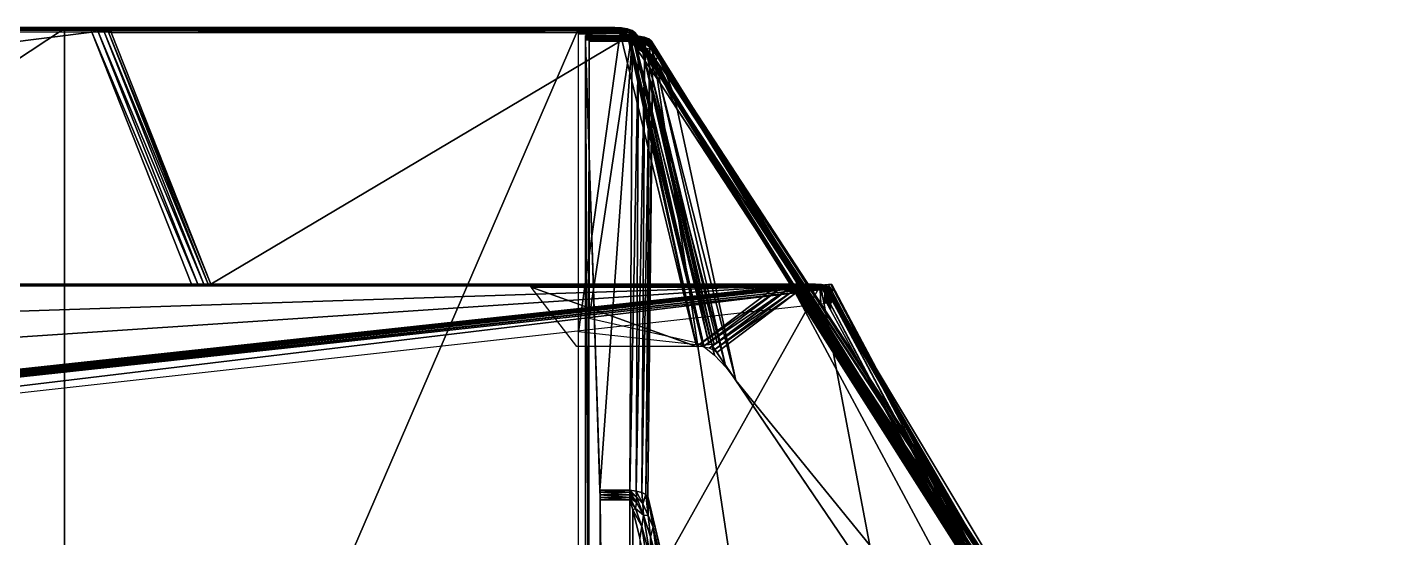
# Model space of a CAD drawing. Extents: x -683 to 86, y -225 to -3.
# Drawn here: x 35.5 to 86, y -22.1 to -3.2 of the extents above; entities that cross this region are included whole.
import ezdxf

# ---------------------------------------------------------------- set-up
doc = ezdxf.new("R2010")
doc.units = 0
doc.header["$MEASUREMENT"] = 0
doc.layers.get('0').update_dxf_attribs({"linetype": 'CONTINUOUS'})

msp = doc.modelspace()

# ---------------------------------------------------------------- linework, layer by layer
at = {"color": 253, "true_color": 0x8f95b4}
for points in [[(-35.986, -12.72, 69.995), (37.911, -3.42, 62.282), (-30.523, -3.412, 64.166)], [(-35.986, -12.72, 69.995), (41.588, -12.72, 66.894), (37.911, -3.42, 62.282)], [(-28.967, -3.288, 61.809), (-30.286, -3.246, 63.864), (37.706, -3.246, 62.006)], [(-28.967, -3.288, 61.809), (37.706, -3.246, 62.006), (36.306, -3.288, 60.003)], [(37.174, -3.288, 59.519), (38.369, -3.252, 61.229), (57.219, -3.255, 27.991)], [(37.174, -3.288, 59.519), (57.219, -3.255, 27.991), (55.751, -3.288, 28.069)], [(42.299, -12.72, 66.664), (57.958, -3.437, 28.027), (38.625, -3.439, 62.067)], [(42.299, -12.72, 66.664), (63.78, -12.72, 31.398), (57.958, -3.437, 28.027)], [(57.762, -3.552, 26.621), (57.852, -3.552, 16.327), (56.128, -3.552, 16.327)], [(57.762, -3.552, 26.621), (56.128, -3.552, 16.327), (56.27, -3.552, 26.621)], [(57.853, -3.704, 16.011), (56.665, -20.334, 2.324), (56.13, -3.704, 16.011)], [(57.802, -3.754, 26.812), (56.272, -3.754, 26.812), (56.272, -13.979, 26.812)], [(57.802, -3.754, 26.812), (56.272, -13.979, 26.812), (60.208, -14.881, 26.812)], [(57.853, -3.704, 16.011), (57.77, -20.334, 2.324), (56.665, -20.334, 2.324)], [(57.957, -3.945, 26.813), (60.898, -15.351, 26.819), (58.339, -4.488, 26.818)], [(58.48, -3.749, 26.624), (84.686, -43.845, 27.238), (83.477, -43.844, 16.944)], [(58.48, -3.749, 26.624), (83.477, -43.844, 16.944), (58.564, -3.75, 16.33)], [(58.62, -4.061, 15.959), (65.788, -51.363, 2.601), (58.43, -20.561, 2.388)], [(58.62, -4.061, 15.959), (83.235, -43.923, 16.584), (65.788, -51.363, 2.601)], [(61.684, -16.282, 26.838), (84.102, -43.84, 27.428), (59.521, -6.261, 26.832)], [(61.684, -16.282, 26.838), (80.402, -43.84, 27.427), (84.102, -43.84, 27.428)]]:
    msp.add_3dface(points, dxfattribs=at)
for points in [[(37.868, -3.352, 62.234), (-30.465, -3.347, 64.11), (-30.523, -3.412, 64.166)], [(37.868, -3.352, 62.234), (-30.523, -3.412, 64.166), (37.911, -3.42, 62.282)], [(37.814, -3.295, 62.165), (-30.4, -3.293, 64.033), (-30.465, -3.347, 64.11)], [(37.814, -3.295, 62.165), (-30.465, -3.347, 64.11), (37.868, -3.352, 62.234)], [(37.757, -3.258, 62.085), (-30.337, -3.257, 63.947), (-30.4, -3.293, 64.033)], [(37.757, -3.258, 62.085), (-30.4, -3.293, 64.033), (37.814, -3.295, 62.165)], [(37.706, -3.246, 62.006), (-30.286, -3.246, 63.864), (-30.337, -3.257, 63.947)], [(37.706, -3.246, 62.006), (-30.337, -3.257, 63.947), (37.757, -3.258, 62.085)], [(36.898, -3.288, 59.987), (-29.579, -3.288, 61.826), (-29.579, -47.164, 61.826)], [(36.898, -3.288, 59.987), (-29.579, -47.164, 61.826), (36.898, -47.164, 59.987)], [(37.825, -3.248, 61.945), (36.306, -3.288, 60.003), (37.706, -3.246, 62.006)], [(37.825, -3.248, 61.945), (36.554, -3.288, 59.961), (36.306, -3.288, 60.003)], [(37.994, -3.25, 61.776), (36.554, -3.288, 59.961), (37.825, -3.248, 61.945)], [(37.994, -3.25, 61.776), (36.806, -3.288, 59.855), (36.554, -3.288, 59.961)], [(38.184, -3.251, 61.525), (36.806, -3.288, 59.855), (37.994, -3.25, 61.776)], [(38.184, -3.251, 61.525), (37.024, -3.288, 59.699), (36.806, -3.288, 59.855)], [(55.868, -3.288, 27.87), (36.898, -3.288, 59.987), (36.898, -47.164, 59.987)], [(55.868, -3.288, 27.87), (36.898, -47.164, 59.987), (55.868, -47.164, 27.87)], [(38.369, -3.252, 61.229), (37.024, -3.288, 59.699), (38.184, -3.251, 61.525)], [(38.369, -3.252, 61.229), (37.174, -3.288, 59.519), (37.024, -3.288, 59.699)], [(37.706, -3.246, 62.006), (37.757, -3.258, 62.085), (37.951, -3.266, 62.014)], [(37.706, -3.246, 62.006), (37.951, -3.266, 62.014), (37.825, -3.248, 61.945)], [(37.757, -3.258, 62.085), (37.814, -3.295, 62.165), (38.044, -3.295, 62.104)], [(37.757, -3.258, 62.085), (38.044, -3.295, 62.104), (37.951, -3.266, 62.014)], [(37.868, -3.352, 62.234), (38.044, -3.295, 62.104), (37.814, -3.295, 62.165)], [(37.825, -3.248, 61.945), (37.951, -3.266, 62.014), (38.138, -3.268, 61.896)], [(37.825, -3.248, 61.945), (38.138, -3.268, 61.896), (37.994, -3.25, 61.776)], [(37.868, -3.352, 62.234), (38.105, -3.348, 62.18), (38.044, -3.295, 62.104)], [(37.911, -3.42, 62.282), (38.105, -3.348, 62.18), (37.868, -3.352, 62.234)], [(37.911, -3.42, 62.282), (38.141, -3.409, 62.255), (38.105, -3.348, 62.18)], [(41.821, -12.72, 66.87), (38.141, -3.409, 62.255), (37.911, -3.42, 62.282)], [(41.821, -12.72, 66.87), (37.911, -3.42, 62.282), (41.588, -12.72, 66.894)], [(37.951, -3.266, 62.014), (38.044, -3.295, 62.104), (38.256, -3.297, 62.01)], [(37.951, -3.266, 62.014), (38.256, -3.297, 62.01), (38.138, -3.268, 61.896)], [(38.184, -3.251, 61.525), (37.994, -3.25, 61.776), (38.138, -3.268, 61.896)], [(38.105, -3.348, 62.18), (38.256, -3.297, 62.01), (38.044, -3.295, 62.104)], [(38.105, -3.348, 62.18), (38.32, -3.347, 62.111), (38.256, -3.297, 62.01)], [(38.141, -3.409, 62.255), (38.32, -3.347, 62.111), (38.105, -3.348, 62.18)], [(38.184, -3.251, 61.525), (38.138, -3.268, 61.896), (38.318, -3.269, 61.691)], [(38.318, -3.269, 61.691), (38.138, -3.268, 61.896), (38.256, -3.297, 62.01)], [(38.141, -3.409, 62.255), (38.357, -3.409, 62.204), (38.32, -3.347, 62.111)], [(42.039, -12.72, 66.817), (38.357, -3.409, 62.204), (38.141, -3.409, 62.255)], [(42.039, -12.72, 66.817), (38.141, -3.409, 62.255), (41.821, -12.72, 66.87)], [(38.369, -3.252, 61.229), (38.184, -3.251, 61.525), (38.318, -3.269, 61.691)], [(38.318, -3.269, 61.691), (38.256, -3.297, 62.01), (38.432, -3.299, 61.849)], [(38.484, -3.354, 61.997), (38.432, -3.299, 61.849), (38.256, -3.297, 62.01)], [(38.484, -3.354, 61.997), (38.256, -3.297, 62.01), (38.32, -3.347, 62.111)], [(38.369, -3.252, 61.229), (38.318, -3.269, 61.691), (38.496, -3.263, 61.425)], [(38.496, -3.263, 61.425), (38.318, -3.269, 61.691), (38.432, -3.299, 61.849)], [(38.527, -3.42, 62.139), (38.484, -3.354, 61.997), (38.32, -3.347, 62.111)], [(38.527, -3.42, 62.139), (38.32, -3.347, 62.111), (38.357, -3.409, 62.204)], [(42.206, -12.72, 66.745), (38.527, -3.42, 62.139), (38.357, -3.409, 62.204)], [(42.206, -12.72, 66.745), (38.357, -3.409, 62.204), (42.039, -12.72, 66.817)], [(57.219, -3.255, 27.991), (38.369, -3.252, 61.229), (38.496, -3.263, 61.425)], [(38.496, -3.263, 61.425), (38.432, -3.299, 61.849), (38.59, -3.303, 61.654)], [(38.635, -3.365, 61.879), (38.59, -3.303, 61.654), (38.432, -3.299, 61.849)], [(38.635, -3.365, 61.879), (38.432, -3.299, 61.849), (38.484, -3.354, 61.997)], [(38.625, -3.439, 62.067), (38.635, -3.365, 61.879), (38.484, -3.354, 61.997)], [(38.625, -3.439, 62.067), (38.484, -3.354, 61.997), (38.527, -3.42, 62.139)], [(57.219, -3.255, 27.991), (38.496, -3.263, 61.425), (57.453, -3.265, 28.003)], [(57.453, -3.265, 28.003), (38.496, -3.263, 61.425), (38.59, -3.303, 61.654)], [(42.299, -12.72, 66.664), (38.625, -3.439, 62.067), (38.527, -3.42, 62.139)], [(42.299, -12.72, 66.664), (38.527, -3.42, 62.139), (42.206, -12.72, 66.745)], [(57.453, -3.265, 28.003), (38.59, -3.303, 61.654), (57.675, -3.303, 28.014)], [(57.675, -3.303, 28.014), (38.59, -3.303, 61.654), (38.635, -3.365, 61.879)], [(57.853, -3.363, 28.022), (38.635, -3.365, 61.879), (38.625, -3.439, 62.067)], [(57.853, -3.363, 28.022), (38.625, -3.439, 62.067), (57.958, -3.437, 28.027)], [(57.675, -3.303, 28.014), (38.635, -3.365, 61.879), (57.853, -3.363, 28.022)], [(55.751, -3.288, 28.069), (57.219, -3.255, 27.991), (57.244, -3.271, 27.916)], [(55.751, -3.288, 28.069), (57.244, -3.271, 27.916), (55.796, -3.304, 27.993)], [(55.796, -3.304, 27.993), (57.244, -3.271, 27.916), (57.29, -3.315, 27.852)], [(55.796, -3.304, 27.993), (57.29, -3.315, 27.852), (55.834, -3.348, 27.928)], [(55.834, -3.348, 27.928), (57.29, -3.315, 27.852), (57.351, -3.38, 27.808)], [(55.834, -3.348, 27.928), (57.351, -3.38, 27.808), (55.859, -3.414, 27.885)], [(55.859, -3.414, 27.885), (57.351, -3.38, 27.808), (57.417, -3.457, 27.792)], [(55.859, -3.414, 27.885), (57.417, -3.457, 27.792), (55.868, -3.492, 27.87)], [(57.417, -3.457, 27.792), (60.223, -14.959, 27.897), (55.868, -14.49, 27.87)], [(57.417, -3.457, 27.792), (55.868, -14.49, 27.87), (55.868, -3.492, 27.87)], [(57.219, -3.255, 27.991), (57.453, -3.265, 28.003), (57.516, -3.314, 27.921)], [(57.219, -3.255, 27.991), (57.516, -3.314, 27.921), (57.244, -3.271, 27.916)], [(57.244, -3.271, 27.916), (57.516, -3.314, 27.921), (57.575, -3.384, 27.855)], [(57.244, -3.271, 27.916), (57.575, -3.384, 27.855), (57.29, -3.315, 27.852)], [(57.351, -3.38, 27.808), (57.29, -3.315, 27.852), (57.575, -3.384, 27.855)], [(57.417, -3.457, 27.792), (57.351, -3.38, 27.808), (57.643, -3.512, 27.821)], [(57.351, -3.38, 27.808), (57.575, -3.384, 27.855), (57.643, -3.512, 27.821)], [(57.417, -3.457, 27.792), (57.643, -3.512, 27.821), (57.703, -3.652, 27.796)], [(60.223, -14.959, 27.897), (57.417, -3.457, 27.792), (57.703, -3.652, 27.796)], [(57.453, -3.265, 28.003), (57.675, -3.303, 28.014), (57.756, -3.378, 27.936)], [(57.453, -3.265, 28.003), (57.756, -3.378, 27.936), (57.516, -3.314, 27.921)], [(57.516, -3.314, 27.921), (57.756, -3.378, 27.936), (57.836, -3.488, 27.874)], [(57.516, -3.314, 27.921), (57.836, -3.488, 27.874), (57.575, -3.384, 27.855)], [(57.643, -3.512, 27.821), (57.575, -3.384, 27.855), (57.836, -3.488, 27.874)], [(57.643, -3.512, 27.821), (57.836, -3.488, 27.874), (57.914, -3.668, 27.843)], [(57.703, -3.652, 27.796), (57.643, -3.512, 27.821), (57.914, -3.668, 27.843)], [(57.853, -3.363, 28.022), (57.756, -3.378, 27.936), (57.675, -3.303, 28.014)], [(57.853, -3.363, 28.022), (57.947, -3.501, 27.967), (57.756, -3.378, 27.936)], [(57.947, -3.501, 27.967), (57.836, -3.488, 27.874), (57.756, -3.378, 27.936)], [(58.137, -3.868, 27.898), (57.914, -3.668, 27.843), (57.836, -3.488, 27.874)], [(58.137, -3.868, 27.898), (57.836, -3.488, 27.874), (58.053, -3.662, 27.923)], [(57.947, -3.501, 27.967), (58.053, -3.662, 27.923), (57.836, -3.488, 27.874)], [(57.958, -3.437, 28.027), (57.947, -3.501, 27.967), (57.853, -3.363, 28.022)], [(57.958, -3.437, 28.027), (58.108, -3.635, 28.008), (57.947, -3.501, 27.967)], [(58.108, -3.635, 28.008), (58.053, -3.662, 27.923), (57.947, -3.501, 27.967)], [(63.815, -12.728, 31.311), (58.108, -3.635, 28.008), (57.958, -3.437, 28.027)], [(63.815, -12.728, 31.311), (57.958, -3.437, 28.027), (63.78, -12.72, 31.398)], [(56.128, -3.552, 16.327), (57.852, -3.563, 16.244), (56.127, -3.563, 16.244)], [(56.127, -3.569, 16.239), (56.128, -113.967, 16.327), (56.128, -3.552, 16.327)], [(56.127, -3.563, 16.244), (57.852, -3.563, 16.244), (57.852, -3.596, 16.155)], [(56.127, -3.563, 16.244), (57.852, -3.596, 16.155), (56.127, -3.596, 16.155)], [(56.128, -3.619, 16.136), (56.129, -113.967, 16.232), (56.127, -3.569, 16.239)], [(56.127, -3.569, 16.239), (56.129, -113.967, 16.232), (56.128, -113.967, 16.327)], [(56.127, -3.596, 16.155), (57.852, -3.596, 16.155), (57.853, -3.646, 16.073)], [(56.127, -3.596, 16.155), (57.853, -3.646, 16.073), (56.128, -3.646, 16.073)], [(56.128, -3.552, 16.327), (57.852, -3.552, 16.327), (57.852, -3.563, 16.244)], [(56.272, -3.552, 26.812), (56.128, -3.552, 16.327), (56.128, -113.967, 16.327)], [(56.272, -3.552, 26.812), (56.128, -113.967, 16.327), (56.272, -113.967, 26.812)], [(56.13, -3.694, 16.033), (56.13, -113.967, 16.136), (56.128, -3.619, 16.136)], [(56.128, -3.619, 16.136), (56.13, -113.967, 16.136), (56.129, -113.967, 16.232)], [(56.128, -3.646, 16.073), (57.853, -3.646, 16.073), (57.853, -3.704, 16.011)], [(56.128, -3.646, 16.073), (57.853, -3.704, 16.011), (56.13, -3.704, 16.011)], [(56.132, -3.783, 15.946), (56.131, -113.967, 16.041), (56.13, -3.694, 16.033)], [(56.13, -3.694, 16.033), (56.131, -113.967, 16.041), (56.13, -113.967, 16.136)], [(56.132, -3.783, 15.946), (56.132, -113.967, 15.946), (56.131, -113.967, 16.041)], [(56.132, -3.783, 15.946), (56.67, -20.486, 2.198), (56.67, -113.967, 2.198)], [(56.132, -3.783, 15.946), (56.67, -113.967, 2.198), (56.132, -113.967, 15.946)], [(56.271, -3.567, 26.694), (57.762, -3.552, 26.621), (56.27, -3.552, 26.621)], [(56.271, -3.567, 26.694), (57.771, -3.567, 26.694), (57.762, -3.552, 26.621)], [(56.272, -3.611, 26.756), (57.771, -3.567, 26.694), (56.271, -3.567, 26.694)], [(56.272, -3.611, 26.756), (57.782, -3.611, 26.756), (57.771, -3.567, 26.694)], [(56.272, -3.677, 26.797), (57.793, -3.677, 26.797), (57.782, -3.611, 26.756)], [(56.272, -3.677, 26.797), (57.782, -3.611, 26.756), (56.272, -3.611, 26.756)], [(56.272, -3.754, 26.812), (57.802, -3.754, 26.812), (57.793, -3.677, 26.797)], [(56.272, -3.754, 26.812), (57.793, -3.677, 26.797), (56.272, -3.677, 26.797)], [(57.703, -3.652, 27.796), (57.914, -3.668, 27.843), (57.991, -3.882, 27.828)], [(60.223, -14.959, 27.897), (57.703, -3.652, 27.796), (60.467, -14.974, 27.912)], [(60.467, -14.974, 27.912), (57.703, -3.652, 27.796), (57.991, -3.882, 27.828)], [(57.762, -3.552, 26.621), (57.771, -3.567, 26.694), (58.04, -3.661, 26.696)], [(57.762, -3.552, 26.621), (58.04, -3.661, 26.696), (57.997, -3.567, 26.622)], [(57.852, -3.552, 16.327), (57.762, -3.552, 26.621), (57.997, -3.567, 26.622)], [(57.77, -20.334, 2.324), (57.853, -3.704, 16.011), (58.091, -3.766, 15.978)], [(57.77, -20.334, 2.324), (58.091, -3.766, 15.978), (58.001, -20.366, 2.317)], [(57.771, -3.567, 26.694), (57.782, -3.611, 26.756), (58.059, -3.763, 26.757)], [(57.771, -3.567, 26.694), (58.059, -3.763, 26.757), (58.04, -3.661, 26.696)], [(57.793, -3.677, 26.797), (58.059, -3.763, 26.757), (57.782, -3.611, 26.756)], [(57.802, -3.754, 26.812), (58.046, -3.892, 26.792), (57.793, -3.677, 26.797)], [(57.793, -3.677, 26.797), (58.046, -3.892, 26.792), (58.059, -3.763, 26.757)], [(57.802, -3.754, 26.812), (57.957, -3.945, 26.813), (58.046, -3.892, 26.792)], [(57.802, -3.754, 26.812), (60.208, -14.881, 26.812), (60.511, -15.032, 26.814)], [(57.802, -3.754, 26.812), (60.511, -15.032, 26.814), (57.957, -3.945, 26.813)], [(57.852, -3.552, 16.327), (58.086, -3.567, 16.328), (58.096, -3.595, 16.238)], [(57.852, -3.552, 16.327), (58.096, -3.595, 16.238), (57.852, -3.563, 16.244)], [(57.852, -3.552, 16.327), (57.997, -3.567, 26.622), (58.086, -3.567, 16.328)], [(57.852, -3.563, 16.244), (58.096, -3.595, 16.238), (58.098, -3.631, 16.149)], [(57.852, -3.563, 16.244), (58.098, -3.631, 16.149), (57.852, -3.596, 16.155)], [(57.853, -3.646, 16.073), (57.852, -3.596, 16.155), (58.098, -3.631, 16.149)], [(57.853, -3.646, 16.073), (58.098, -3.631, 16.149), (58.099, -3.696, 16.064)], [(57.853, -3.704, 16.011), (57.853, -3.646, 16.073), (58.099, -3.696, 16.064)], [(57.853, -3.704, 16.011), (58.099, -3.696, 16.064), (58.091, -3.766, 15.978)], [(58.237, -4.114, 27.883), (57.991, -3.882, 27.828), (57.914, -3.668, 27.843)], [(58.237, -4.114, 27.883), (57.914, -3.668, 27.843), (58.137, -3.868, 27.898)], [(57.957, -3.945, 26.813), (58.366, -4.244, 26.795), (58.046, -3.892, 26.792)], [(57.957, -3.945, 26.813), (58.339, -4.488, 26.818), (58.366, -4.244, 26.795)], [(57.957, -3.945, 26.813), (60.511, -15.032, 26.814), (60.898, -15.351, 26.819)], [(60.467, -14.974, 27.912), (57.991, -3.882, 27.828), (60.7, -14.968, 27.952)], [(60.7, -14.968, 27.952), (57.991, -3.882, 27.828), (58.237, -4.114, 27.883)], [(57.997, -3.567, 26.622), (58.04, -3.661, 26.696), (58.304, -3.804, 26.698)], [(57.997, -3.567, 26.622), (58.304, -3.804, 26.698), (58.216, -3.609, 26.623)], [(58.086, -3.567, 16.328), (57.997, -3.567, 26.622), (58.216, -3.609, 26.623)], [(58.001, -20.366, 2.317), (58.091, -3.766, 15.978), (58.321, -3.856, 15.956)], [(58.001, -20.366, 2.317), (58.321, -3.856, 15.956), (58.207, -20.42, 2.327)], [(58.04, -3.661, 26.696), (58.059, -3.763, 26.757), (58.364, -4.012, 26.76)], [(58.04, -3.661, 26.696), (58.364, -4.012, 26.76), (58.304, -3.804, 26.698)], [(58.046, -3.892, 26.792), (58.364, -4.012, 26.76), (58.059, -3.763, 26.757)], [(58.046, -3.892, 26.792), (58.366, -4.244, 26.795), (58.364, -4.012, 26.76)], [(58.108, -3.635, 28.008), (58.246, -3.87, 27.987), (58.053, -3.662, 27.923)], [(58.351, -4.108, 27.967), (58.137, -3.868, 27.898), (58.053, -3.662, 27.923)], [(58.351, -4.108, 27.967), (58.053, -3.662, 27.923), (58.246, -3.87, 27.987)], [(58.086, -3.567, 16.328), (58.304, -3.61, 16.328), (58.311, -3.641, 16.237)], [(58.086, -3.567, 16.328), (58.311, -3.641, 16.237), (58.096, -3.595, 16.238)], [(58.086, -3.567, 16.328), (58.216, -3.609, 26.623), (58.304, -3.61, 16.328)], [(58.091, -3.766, 15.978), (58.099, -3.696, 16.064), (58.319, -3.764, 16.051)], [(58.091, -3.766, 15.978), (58.319, -3.764, 16.051), (58.321, -3.856, 15.956)], [(58.096, -3.595, 16.238), (58.311, -3.641, 16.237), (58.316, -3.687, 16.145)], [(58.096, -3.595, 16.238), (58.316, -3.687, 16.145), (58.098, -3.631, 16.149)], [(58.099, -3.696, 16.064), (58.098, -3.631, 16.149), (58.316, -3.687, 16.145)], [(58.099, -3.696, 16.064), (58.316, -3.687, 16.145), (58.319, -3.764, 16.051)], [(63.822, -12.752, 31.213), (58.246, -3.87, 27.987), (58.108, -3.635, 28.008)], [(63.822, -12.752, 31.213), (58.108, -3.635, 28.008), (63.815, -12.728, 31.311)], [(58.405, -4.312, 27.951), (58.237, -4.114, 27.883), (58.137, -3.868, 27.898)], [(58.405, -4.312, 27.951), (58.137, -3.868, 27.898), (58.351, -4.108, 27.967)], [(58.207, -20.42, 2.327), (58.321, -3.856, 15.956), (58.506, -3.959, 15.95)], [(58.207, -20.42, 2.327), (58.506, -3.959, 15.95), (58.358, -20.488, 2.352)], [(58.385, -3.674, 26.623), (58.216, -3.609, 26.623), (58.304, -3.804, 26.698)], [(58.304, -3.61, 16.328), (58.216, -3.609, 26.623), (58.385, -3.674, 26.623)], [(63.801, -12.787, 31.12), (58.351, -4.108, 27.967), (58.246, -3.87, 27.987)], [(63.801, -12.787, 31.12), (58.246, -3.87, 27.987), (63.822, -12.752, 31.213)], [(58.472, -3.674, 16.329), (58.311, -3.641, 16.237), (58.304, -3.61, 16.328)], [(58.304, -3.61, 16.328), (58.385, -3.674, 26.623), (58.472, -3.674, 16.329)], [(58.385, -3.674, 26.623), (58.304, -3.804, 26.698), (58.563, -4.059, 26.701)], [(58.563, -4.059, 26.701), (58.304, -3.804, 26.698), (58.364, -4.012, 26.76)], [(58.472, -3.674, 16.329), (58.468, -3.724, 16.237), (58.311, -3.641, 16.237)], [(58.468, -3.724, 16.237), (58.316, -3.687, 16.145), (58.311, -3.641, 16.237)], [(58.485, -3.865, 16.048), (58.319, -3.764, 16.051), (58.316, -3.687, 16.145)], [(58.485, -3.865, 16.048), (58.316, -3.687, 16.145), (58.481, -3.785, 16.143)], [(58.468, -3.724, 16.237), (58.481, -3.785, 16.143), (58.316, -3.687, 16.145)], [(58.506, -3.959, 15.95), (58.321, -3.856, 15.956), (58.319, -3.764, 16.051)], [(58.506, -3.959, 15.95), (58.319, -3.764, 16.051), (58.485, -3.865, 16.048)], [(58.358, -20.488, 2.352), (58.506, -3.959, 15.95), (58.62, -4.061, 15.959)], [(58.563, -4.059, 26.701), (58.364, -4.012, 26.76), (58.727, -4.455, 26.765)], [(58.819, -4.867, 26.802), (58.727, -4.455, 26.765), (58.364, -4.012, 26.76)], [(58.819, -4.867, 26.802), (58.364, -4.012, 26.76), (58.366, -4.244, 26.795)], [(58.48, -3.749, 26.624), (58.385, -3.674, 26.623), (58.563, -4.059, 26.701)], [(58.472, -3.674, 16.329), (58.385, -3.674, 26.623), (58.48, -3.749, 26.624)], [(58.564, -3.75, 16.33), (58.468, -3.724, 16.237), (58.472, -3.674, 16.329)], [(58.564, -3.75, 16.33), (58.597, -3.82, 16.244), (58.468, -3.724, 16.237)], [(58.597, -3.82, 16.244), (58.481, -3.785, 16.143), (58.468, -3.724, 16.237)], [(58.472, -3.674, 16.329), (58.48, -3.749, 26.624), (58.564, -3.75, 16.33)], [(58.48, -3.749, 26.624), (58.563, -4.059, 26.701), (58.805, -4.318, 26.704)], [(84.686, -43.845, 27.238), (58.48, -3.749, 26.624), (58.805, -4.318, 26.704)], [(58.627, -3.988, 16.043), (58.485, -3.865, 16.048), (58.481, -3.785, 16.143)], [(58.627, -3.988, 16.043), (58.481, -3.785, 16.143), (58.619, -3.903, 16.143)], [(58.597, -3.82, 16.244), (58.619, -3.903, 16.143), (58.481, -3.785, 16.143)], [(58.62, -4.061, 15.959), (58.506, -3.959, 15.95), (58.485, -3.865, 16.048)], [(58.62, -4.061, 15.959), (58.485, -3.865, 16.048), (58.627, -3.988, 16.043)], [(83.458, -43.86, 16.858), (58.597, -3.82, 16.244), (58.564, -3.75, 16.33)], [(83.458, -43.86, 16.858), (58.564, -3.75, 16.33), (83.477, -43.844, 16.944)], [(83.405, -43.88, 16.76), (58.619, -3.903, 16.143), (58.597, -3.82, 16.244)], [(83.405, -43.88, 16.76), (58.597, -3.82, 16.244), (83.458, -43.86, 16.858)], [(83.327, -43.902, 16.663), (58.627, -3.988, 16.043), (58.619, -3.903, 16.143)], [(83.327, -43.902, 16.663), (58.619, -3.903, 16.143), (83.405, -43.88, 16.76)], [(83.235, -43.923, 16.584), (58.62, -4.061, 15.959), (58.627, -3.988, 16.043)], [(83.235, -43.923, 16.584), (58.627, -3.988, 16.043), (83.327, -43.902, 16.663)], [(60.7, -14.968, 27.952), (58.237, -4.114, 27.883), (60.885, -14.942, 28.011)], [(60.885, -14.942, 28.011), (58.237, -4.114, 27.883), (58.405, -4.312, 27.951)], [(58.888, -5.302, 26.824), (58.366, -4.244, 26.795), (58.339, -4.488, 26.818)], [(58.339, -4.488, 26.818), (60.898, -15.351, 26.819), (61.309, -15.79, 26.828)], [(58.339, -4.488, 26.818), (61.309, -15.79, 26.828), (58.888, -5.302, 26.824)], [(63.755, -12.829, 31.045), (58.405, -4.312, 27.951), (58.351, -4.108, 27.967)], [(63.755, -12.829, 31.045), (58.351, -4.108, 27.967), (63.801, -12.787, 31.12)], [(58.358, -20.488, 2.352), (58.62, -4.061, 15.959), (58.43, -20.561, 2.388)], [(58.888, -5.302, 26.824), (58.819, -4.867, 26.802), (58.366, -4.244, 26.795)], [(60.885, -14.942, 28.011), (58.405, -4.312, 27.951), (60.995, -14.899, 28.079)], [(58.805, -4.318, 26.704), (58.563, -4.059, 26.701), (58.727, -4.455, 26.765)], [(58.805, -4.318, 26.704), (58.727, -4.455, 26.765), (59.118, -4.995, 26.772)], [(59.369, -5.677, 26.817), (59.118, -4.995, 26.772), (58.727, -4.455, 26.765)], [(59.369, -5.677, 26.817), (58.727, -4.455, 26.765), (58.819, -4.867, 26.802)], [(84.686, -43.845, 27.238), (58.805, -4.318, 26.704), (84.643, -43.836, 27.311)], [(84.643, -43.836, 27.311), (58.805, -4.318, 26.704), (59.118, -4.995, 26.772)], [(59.521, -6.261, 26.832), (59.369, -5.677, 26.817), (58.819, -4.867, 26.802)], [(59.521, -6.261, 26.832), (58.819, -4.867, 26.802), (58.888, -5.302, 26.824)], [(84.643, -43.836, 27.311), (59.118, -4.995, 26.772), (84.517, -43.832, 27.373)], [(84.517, -43.832, 27.373), (59.118, -4.995, 26.772), (59.369, -5.677, 26.817)], [(58.888, -5.302, 26.824), (61.309, -15.79, 26.828), (61.684, -16.282, 26.838)], [(58.888, -5.302, 26.824), (61.684, -16.282, 26.838), (59.521, -6.261, 26.832)], [(84.517, -43.832, 27.373), (59.369, -5.677, 26.817), (84.327, -43.833, 27.414)], [(84.327, -43.833, 27.414), (59.369, -5.677, 26.817), (59.521, -6.261, 26.832)], [(84.327, -43.833, 27.414), (59.521, -6.261, 26.832), (84.102, -43.84, 27.428)], [(-63.207, -12.79, 78.981), (63.64, -12.79, 73.25), (63.865, -12.763, 73.156)], [(-63.207, -12.79, 78.981), (63.865, -12.763, 73.156), (-63.2, -12.763, 78.897)], [(-63.2, -12.763, 78.897), (63.865, -12.763, 73.156), (64.131, -12.74, 73.043)], [(-63.2, -12.763, 78.897), (64.131, -12.74, 73.043), (-63.193, -12.74, 78.797)], [(-63.193, -12.74, 78.797), (64.131, -12.74, 73.043), (64.396, -12.725, 72.93)], [(-63.193, -12.74, 78.797), (64.396, -12.725, 72.93), (-63.187, -12.725, 78.695)], [(-63.187, -12.725, 78.695), (64.396, -12.725, 72.93), (64.62, -12.72, 72.832)], [(-63.187, -12.725, 78.695), (64.62, -12.72, 72.832), (-63.182, -12.72, 78.607)], [(7.723, -18.896, 91.496), (63.64, -12.79, 73.25), (7.622, -18.853, 91.431)], [(7.723, -18.896, 91.496), (63.986, -12.804, 73.228), (63.64, -12.79, 73.25)], [(7.795, -18.965, 91.552), (63.986, -12.804, 73.228), (7.723, -18.896, 91.496)], [(7.795, -18.965, 91.552), (64.328, -12.836, 73.175), (63.986, -12.804, 73.228)], [(7.829, -19.049, 91.592), (64.328, -12.836, 73.175), (7.795, -18.965, 91.552)], [(7.818, -19.136, 91.608), (64.8, -12.933, 73.015), (64.614, -12.881, 73.101)], [(7.818, -19.136, 91.608), (64.614, -12.881, 73.101), (7.829, -19.049, 91.592)], [(64.8, -12.933, 73.015), (7.818, -19.136, 91.608), (8.271, -19.731, 91.401)], [(7.829, -19.049, 91.592), (64.614, -12.881, 73.101), (64.328, -12.836, 73.175)], [(64.8, -12.933, 73.015), (8.271, -19.731, 91.401), (64.818, -13.445, 72.655)], [(63.276, -12.729, 31.292), (53.971, -12.729, 31.058), (53.922, -12.72, 31.142)], [(63.276, -12.729, 31.292), (53.922, -12.72, 31.142), (63.317, -12.72, 31.378)], [(63.226, -12.753, 31.194), (54.027, -12.754, 30.964), (53.971, -12.729, 31.058)], [(63.226, -12.753, 31.194), (53.971, -12.729, 31.058), (63.276, -12.729, 31.292)], [(63.176, -12.79, 31.1), (54.027, -12.754, 30.964), (63.226, -12.753, 31.194)], [(63.176, -12.79, 31.1), (54.08, -12.792, 30.873), (54.027, -12.754, 30.964)], [(63.133, -12.833, 31.024), (54.08, -12.792, 30.873), (63.176, -12.79, 31.1)], [(63.133, -12.833, 31.024), (54.123, -12.837, 30.8), (54.08, -12.792, 30.873)], [(54.123, -12.837, 30.8), (63.133, -12.833, 31.024), (60.225, -15.024, 27.905)], [(54.123, -12.837, 30.8), (60.225, -15.024, 27.905), (55.817, -15.024, 27.93)], [(63.359, -12.866, 31.008), (60.225, -15.024, 27.905), (63.133, -12.833, 31.024)], [(63.359, -12.866, 31.008), (60.467, -15.041, 27.904), (60.225, -15.024, 27.905)], [(63.58, -12.921, 31.004), (60.467, -15.041, 27.904), (63.359, -12.866, 31.008)], [(63.58, -12.921, 31.004), (60.696, -15.088, 27.903), (60.467, -15.041, 27.904)], [(63.763, -12.99, 31.012), (60.696, -15.088, 27.903), (63.58, -12.921, 31.004)], [(63.763, -12.99, 31.012), (60.876, -15.16, 27.904), (60.696, -15.088, 27.903)], [(63.88, -13.063, 31.032), (60.876, -15.16, 27.904), (63.763, -12.99, 31.012)], [(63.88, -13.063, 31.032), (60.979, -15.244, 27.906), (60.876, -15.16, 27.904)], [(63.133, -12.833, 31.024), (63.176, -12.79, 31.1), (63.431, -12.821, 31.104)], [(63.133, -12.833, 31.024), (63.431, -12.821, 31.104), (63.359, -12.866, 31.008)], [(63.176, -12.79, 31.1), (63.226, -12.753, 31.194), (63.486, -12.779, 31.197)], [(63.176, -12.79, 31.1), (63.486, -12.779, 31.197), (63.431, -12.821, 31.104)], [(63.276, -12.729, 31.292), (63.486, -12.779, 31.197), (63.226, -12.753, 31.194)], [(63.317, -12.72, 31.378), (63.527, -12.756, 31.29), (63.276, -12.729, 31.292)], [(63.276, -12.729, 31.292), (63.527, -12.756, 31.29), (63.486, -12.779, 31.197)], [(63.317, -12.72, 31.378), (63.552, -12.735, 31.382), (63.527, -12.756, 31.29)], [(64.651, -12.735, 66.365), (63.552, -12.735, 31.382), (63.317, -12.72, 31.378)], [(64.651, -12.735, 66.365), (63.317, -12.72, 31.378), (64.419, -12.72, 66.416)], [(63.359, -12.866, 31.008), (63.431, -12.821, 31.104), (63.653, -12.866, 31.103)], [(63.359, -12.866, 31.008), (63.653, -12.866, 31.103), (63.58, -12.921, 31.004)], [(63.431, -12.821, 31.104), (63.486, -12.779, 31.197), (63.713, -12.821, 31.201)], [(63.431, -12.821, 31.104), (63.713, -12.821, 31.201), (63.653, -12.866, 31.103)], [(63.527, -12.756, 31.29), (63.713, -12.821, 31.201), (63.486, -12.779, 31.197)], [(63.552, -12.735, 31.382), (63.748, -12.795, 31.295), (63.527, -12.756, 31.29)], [(63.527, -12.756, 31.29), (63.748, -12.795, 31.295), (63.713, -12.821, 31.201)], [(63.552, -12.735, 31.382), (63.77, -12.778, 31.386), (63.748, -12.795, 31.295)], [(64.865, -12.778, 66.304), (63.77, -12.778, 31.386), (63.552, -12.735, 31.382)], [(64.865, -12.778, 66.304), (63.552, -12.735, 31.382), (64.651, -12.735, 66.365)], [(63.763, -12.99, 31.012), (63.58, -12.921, 31.004), (63.653, -12.866, 31.103)], [(63.64, -12.79, 73.25), (64.265, -12.782, 73.113), (63.865, -12.763, 73.156)], [(63.64, -12.79, 73.25), (63.986, -12.804, 73.228), (64.265, -12.782, 73.113)], [(63.816, -12.939, 31.11), (63.653, -12.866, 31.103), (63.713, -12.821, 31.201)], [(63.763, -12.99, 31.012), (63.653, -12.866, 31.103), (63.816, -12.939, 31.11)], [(63.903, -12.866, 31.299), (63.713, -12.821, 31.201), (63.748, -12.795, 31.295)], [(63.816, -12.939, 31.11), (63.713, -12.821, 31.201), (63.874, -12.896, 31.205)], [(63.903, -12.866, 31.299), (63.874, -12.896, 31.205), (63.713, -12.821, 31.201)], [(63.939, -12.842, 31.391), (63.748, -12.795, 31.295), (63.77, -12.778, 31.386)], [(63.939, -12.842, 31.391), (63.903, -12.866, 31.299), (63.748, -12.795, 31.295)], [(63.88, -13.063, 31.032), (63.763, -12.99, 31.012), (63.816, -12.939, 31.11)], [(65.029, -12.843, 66.244), (63.939, -12.842, 31.391), (63.77, -12.778, 31.386)], [(65.029, -12.843, 66.244), (63.77, -12.778, 31.386), (64.865, -12.778, 66.304)], [(63.949, -13.028, 31.113), (63.816, -12.939, 31.11), (63.874, -12.896, 31.205)], [(63.88, -13.063, 31.032), (63.816, -12.939, 31.11), (63.949, -13.028, 31.113)], [(63.865, -12.763, 73.156), (64.502, -12.76, 73.004), (64.131, -12.74, 73.043)], [(63.865, -12.763, 73.156), (64.265, -12.782, 73.113), (64.502, -12.76, 73.004)], [(64.031, -12.949, 31.309), (63.874, -12.896, 31.205), (63.903, -12.866, 31.299)], [(63.949, -13.028, 31.113), (63.874, -12.896, 31.205), (64.002, -12.987, 31.21)], [(64.031, -12.949, 31.309), (64.002, -12.987, 31.21), (63.874, -12.896, 31.205)], [(83.46, -43.844, 31.516), (63.88, -13.063, 31.032), (63.949, -13.028, 31.113)], [(64.032, -12.918, 31.395), (63.903, -12.866, 31.299), (63.939, -12.842, 31.391)], [(64.032, -12.918, 31.395), (64.031, -12.949, 31.309), (63.903, -12.866, 31.299)], [(65.117, -12.919, 66.194), (64.032, -12.918, 31.395), (63.939, -12.842, 31.391)], [(65.117, -12.919, 66.194), (63.939, -12.842, 31.391), (65.029, -12.843, 66.244)], [(83.534, -43.849, 31.6), (63.949, -13.028, 31.113), (64.002, -12.987, 31.21)], [(83.46, -43.844, 31.516), (63.949, -13.028, 31.113), (83.534, -43.849, 31.6)], [(63.986, -12.804, 73.228), (64.589, -12.813, 73.067), (64.265, -12.782, 73.113)], [(63.986, -12.804, 73.228), (64.328, -12.836, 73.175), (64.589, -12.813, 73.067)], [(83.597, -43.856, 31.701), (64.002, -12.987, 31.21), (64.031, -12.949, 31.309)], [(83.534, -43.849, 31.6), (64.002, -12.987, 31.21), (83.597, -43.856, 31.701)], [(83.641, -43.865, 31.802), (64.031, -12.949, 31.309), (64.032, -12.918, 31.395)], [(83.597, -43.856, 31.701), (64.031, -12.949, 31.309), (83.641, -43.865, 31.802)], [(83.641, -43.865, 31.802), (64.032, -12.918, 31.395), (83.659, -43.874, 31.889)], [(64.396, -12.725, 72.93), (64.131, -12.74, 73.043), (64.502, -12.76, 73.004)], [(64.265, -12.782, 73.113), (64.808, -12.794, 72.957), (64.502, -12.76, 73.004)], [(64.265, -12.782, 73.113), (64.589, -12.813, 73.067), (64.808, -12.794, 72.957)], [(64.614, -12.881, 73.101), (64.589, -12.813, 73.067), (64.328, -12.836, 73.175)], [(64.62, -12.72, 72.832), (64.396, -12.725, 72.93), (64.688, -12.749, 72.892)], [(64.396, -12.725, 72.93), (64.502, -12.76, 73.004), (64.688, -12.749, 72.892)], [(64.419, -12.72, 66.416), (64.647, -12.735, 66.507), (64.793, -12.767, 66.446)], [(64.419, -12.72, 66.416), (64.793, -12.767, 66.446), (64.651, -12.735, 66.365)], [(64.845, -12.735, 72.782), (64.647, -12.735, 66.507), (64.419, -12.72, 66.416)], [(64.845, -12.735, 72.782), (64.419, -12.72, 66.416), (64.62, -12.72, 72.832)], [(64.688, -12.749, 72.892), (64.502, -12.76, 73.004), (64.808, -12.794, 72.957)], [(64.803, -12.868, 73), (64.808, -12.794, 72.957), (64.589, -12.813, 73.067)], [(64.614, -12.881, 73.101), (64.803, -12.868, 73), (64.589, -12.813, 73.067)], [(64.8, -12.933, 73.015), (64.803, -12.868, 73), (64.614, -12.881, 73.101)], [(64.62, -12.72, 72.832), (64.688, -12.749, 72.892), (64.845, -12.735, 72.782)], [(64.647, -12.735, 66.507), (64.841, -12.779, 66.615), (64.907, -12.81, 66.537)], [(64.647, -12.735, 66.507), (64.907, -12.81, 66.537), (64.793, -12.767, 66.446)], [(65.036, -12.779, 72.724), (64.841, -12.779, 66.615), (64.647, -12.735, 66.507)], [(65.036, -12.779, 72.724), (64.647, -12.735, 66.507), (64.845, -12.735, 72.782)], [(64.651, -12.735, 66.365), (64.793, -12.767, 66.446), (64.926, -12.81, 66.382)], [(64.651, -12.735, 66.365), (64.926, -12.81, 66.382), (64.865, -12.778, 66.304)], [(64.845, -12.735, 72.782), (64.688, -12.749, 72.892), (64.943, -12.785, 72.841)], [(64.688, -12.749, 72.892), (64.808, -12.794, 72.957), (64.943, -12.785, 72.841)], [(64.793, -12.767, 66.446), (64.907, -12.81, 66.537), (64.981, -12.86, 66.467)], [(64.793, -12.767, 66.446), (64.981, -12.86, 66.467), (64.926, -12.81, 66.382)], [(64.8, -12.933, 73.015), (64.96, -12.936, 72.931), (64.803, -12.868, 73)], [(64.8, -12.933, 73.015), (64.818, -13.445, 72.655), (64.976, -13.427, 72.584)], [(64.8, -12.933, 73.015), (64.976, -13.427, 72.584), (64.96, -12.936, 72.931)], [(64.803, -12.868, 73), (64.984, -12.857, 72.895), (64.808, -12.794, 72.957)], [(64.96, -12.936, 72.931), (64.984, -12.857, 72.895), (64.803, -12.868, 73)], [(64.808, -12.764, 73.13), (84.117, -49.251, 66.849), (64.965, -12.749, 73.064)], [(64.808, -12.764, 73.13), (83.98, -49.305, 66.907), (84.117, -49.251, 66.849)], [(65.084, -12.85, 72.784), (64.943, -12.785, 72.841), (64.808, -12.794, 72.957)], [(65.084, -12.85, 72.784), (64.808, -12.794, 72.957), (64.984, -12.857, 72.895)], [(64.972, -12.845, 66.724), (64.907, -12.81, 66.537), (64.841, -12.779, 66.615)], [(65.165, -12.845, 72.665), (64.972, -12.845, 66.724), (64.841, -12.779, 66.615)], [(65.165, -12.845, 72.665), (64.841, -12.779, 66.615), (65.036, -12.779, 72.724)], [(64.845, -12.735, 72.782), (64.943, -12.785, 72.841), (65.036, -12.779, 72.724)], [(65.029, -12.843, 66.244), (64.865, -12.778, 66.304), (64.926, -12.81, 66.382)], [(64.972, -12.845, 66.724), (64.981, -12.891, 66.639), (64.907, -12.81, 66.537)], [(64.981, -12.891, 66.639), (64.981, -12.86, 66.467), (64.907, -12.81, 66.537)], [(65.029, -12.843, 66.244), (64.926, -12.81, 66.382), (65.04, -12.889, 66.328)], [(65.04, -12.889, 66.328), (64.926, -12.81, 66.382), (64.981, -12.86, 66.467)], [(65.165, -12.845, 72.665), (65.036, -12.779, 72.724), (64.943, -12.785, 72.841)], [(65.165, -12.845, 72.665), (64.943, -12.785, 72.841), (65.084, -12.85, 72.784)], [(64.96, -12.936, 72.931), (65.095, -12.935, 72.825), (64.984, -12.857, 72.895)], [(64.96, -12.936, 72.931), (65.108, -13.412, 72.488), (65.095, -12.935, 72.825)], [(64.96, -12.936, 72.931), (64.976, -13.427, 72.584), (65.108, -13.412, 72.488)], [(64.965, -12.749, 73.064), (84.227, -49.189, 66.772), (65.099, -12.739, 72.979)], [(64.965, -12.749, 73.064), (84.117, -49.251, 66.849), (84.227, -49.189, 66.772)], [(65.02, -12.923, 66.816), (64.981, -12.891, 66.639), (64.972, -12.845, 66.724)], [(65.212, -12.923, 72.616), (65.02, -12.923, 66.816), (64.972, -12.845, 66.724)], [(65.212, -12.923, 72.616), (64.972, -12.845, 66.724), (65.165, -12.845, 72.665)], [(64.981, -12.891, 66.639), (65.024, -12.95, 66.567), (64.981, -12.86, 66.467)], [(65.09, -13.03, 66.507), (65.069, -12.948, 66.413), (64.981, -12.86, 66.467)], [(65.09, -13.03, 66.507), (64.981, -12.86, 66.467), (65.024, -12.95, 66.567)], [(65.04, -12.889, 66.328), (64.981, -12.86, 66.467), (65.069, -12.948, 66.413)], [(65.02, -12.923, 66.816), (65.03, -12.985, 66.751), (64.981, -12.891, 66.639)], [(65.03, -12.985, 66.751), (65.024, -12.95, 66.567), (64.981, -12.891, 66.639)], [(65.183, -12.93, 72.714), (65.084, -12.85, 72.784), (64.984, -12.857, 72.895)], [(65.183, -12.93, 72.714), (64.984, -12.857, 72.895), (65.095, -12.935, 72.825)], [(65.02, -12.923, 66.816), (65.212, -12.923, 72.616), (65.223, -13.399, 72.279)], [(65.02, -12.923, 66.816), (65.223, -13.399, 72.279), (65.034, -13.399, 67.181)], [(65.042, -13.42, 67.085), (65.03, -12.985, 66.751), (65.02, -12.923, 66.816)], [(65.042, -13.42, 67.085), (65.02, -12.923, 66.816), (65.034, -13.399, 67.181)], [(65.03, -12.985, 66.751), (65.061, -13.058, 66.676), (65.024, -12.95, 66.567)], [(65.108, -13.131, 66.601), (65.09, -13.03, 66.507), (65.024, -12.95, 66.567)], [(65.108, -13.131, 66.601), (65.024, -12.95, 66.567), (65.061, -13.058, 66.676)], [(65.117, -12.919, 66.194), (65.029, -12.843, 66.244), (65.04, -12.889, 66.328)], [(65.072, -13.479, 66.999), (65.061, -13.058, 66.676), (65.03, -12.985, 66.751)], [(65.072, -13.479, 66.999), (65.03, -12.985, 66.751), (65.042, -13.42, 67.085)], [(65.117, -12.919, 66.194), (65.04, -12.889, 66.328), (65.146, -12.98, 66.273)], [(65.146, -12.98, 66.273), (65.04, -12.889, 66.328), (65.069, -12.948, 66.413)], [(65.119, -13.568, 66.937), (65.108, -13.131, 66.601), (65.061, -13.058, 66.676)], [(65.119, -13.568, 66.937), (65.061, -13.058, 66.676), (65.072, -13.479, 66.999)], [(65.172, -13.128, 66.459), (65.165, -13.054, 66.366), (65.069, -12.948, 66.413)], [(65.172, -13.128, 66.459), (65.069, -12.948, 66.413), (65.09, -13.03, 66.507)], [(65.146, -12.98, 66.273), (65.069, -12.948, 66.413), (65.165, -13.054, 66.366)], [(65.212, -12.923, 72.616), (65.165, -12.845, 72.665), (65.084, -12.85, 72.784)], [(65.212, -12.923, 72.616), (65.084, -12.85, 72.784), (65.183, -12.93, 72.714)], [(65.165, -13.192, 66.538), (65.172, -13.128, 66.459), (65.09, -13.03, 66.507)], [(65.165, -13.192, 66.538), (65.09, -13.03, 66.507), (65.108, -13.131, 66.601)], [(65.095, -12.935, 72.825), (65.195, -13.402, 72.38), (65.183, -12.93, 72.714)], [(65.095, -12.935, 72.825), (65.108, -13.412, 72.488), (65.195, -13.402, 72.38)], [(65.099, -12.739, 72.979), (84.293, -49.129, 66.689), (65.191, -12.737, 72.886)], [(65.099, -12.739, 72.979), (84.227, -49.189, 66.772), (84.293, -49.129, 66.689)], [(65.146, -12.98, 66.273), (86.006, -48.927, 61.153), (65.117, -12.919, 66.194)], [(65.165, -13.054, 66.366), (85.999, -48.935, 61.24), (65.146, -12.98, 66.273)], [(65.146, -12.98, 66.273), (85.999, -48.935, 61.24), (86.006, -48.927, 61.153)], [(65.172, -13.128, 66.459), (85.973, -48.946, 61.342), (65.165, -13.054, 66.366)], [(65.165, -13.054, 66.366), (85.973, -48.946, 61.342), (85.999, -48.935, 61.24)], [(65.183, -12.93, 72.714), (65.223, -13.399, 72.279), (65.212, -12.923, 72.616)], [(65.183, -12.93, 72.714), (65.195, -13.402, 72.38), (65.223, -13.399, 72.279)], [(65.191, -12.737, 72.886), (84.293, -49.129, 66.689), (84.305, -49.08, 66.613)], [(65.226, -12.742, 72.801), (84.305, -49.08, 66.613), (84.35, -49.08, 66.001)], [(65.175, -13.673, 66.907), (65.165, -13.192, 66.538), (65.108, -13.131, 66.601)], [(65.175, -13.673, 66.907), (65.108, -13.131, 66.601), (65.119, -13.568, 66.937)], [(65.165, -13.192, 66.538), (85.933, -48.958, 61.443), (65.172, -13.128, 66.459)], [(84.54, -49.08, 63.367), (65.165, -13.192, 66.538), (65.175, -13.673, 66.907)], [(65.165, -13.192, 66.538), (85.884, -48.969, 61.528), (85.933, -48.958, 61.443)], [(65.172, -13.128, 66.459), (85.933, -48.958, 61.443), (85.973, -48.946, 61.342)], [(60.829, -15.024, 27.901), (80.54, -44.043, 28.521), (80.54, -44.043, 27.432)], [(60.829, -15.024, 27.901), (80.54, -44.043, 27.432), (60.829, -15.024, 26.812)], [(57.77, -20.408, 2.276), (56.667, -20.408, 2.276), (56.665, -20.334, 2.324)], [(57.77, -20.408, 2.276), (56.665, -20.334, 2.324), (57.77, -20.334, 2.324)], [(57.77, -20.501, 2.235), (56.668, -20.501, 2.235), (56.667, -20.408, 2.276)], [(57.77, -20.501, 2.235), (56.667, -20.408, 2.276), (57.77, -20.408, 2.276)], [(57.77, -20.6, 2.208), (56.669, -20.6, 2.208), (56.668, -20.501, 2.235)], [(57.77, -20.6, 2.208), (56.668, -20.501, 2.235), (57.77, -20.501, 2.235)], [(57.77, -20.689, 2.198), (56.67, -20.689, 2.198), (56.669, -20.6, 2.208)], [(57.77, -20.689, 2.198), (56.669, -20.6, 2.208), (57.77, -20.6, 2.208)], [(56.67, -20.689, 2.198), (57.77, -20.689, 2.198), (57.77, -113.967, 2.198)], [(56.67, -20.689, 2.198), (57.77, -113.967, 2.198), (56.67, -113.967, 2.198)], [(57.77, -20.334, 2.324), (58.001, -20.366, 2.317), (58.021, -20.577, 2.276)], [(57.77, -20.334, 2.324), (58.021, -20.577, 2.276), (57.77, -20.408, 2.276)], [(57.77, -20.408, 2.276), (58.021, -20.577, 2.276), (58.016, -20.787, 2.238)], [(57.77, -20.408, 2.276), (58.016, -20.787, 2.238), (57.77, -20.501, 2.235)], [(57.77, -20.6, 2.208), (57.77, -20.501, 2.235), (58.016, -20.787, 2.238)], [(57.77, -20.689, 2.198), (57.77, -20.6, 2.208), (57.975, -21.006, 2.213)], [(57.77, -20.6, 2.208), (58.016, -20.787, 2.238), (57.975, -21.006, 2.213)], [(57.77, -20.689, 2.198), (57.975, -21.006, 2.213), (57.874, -21.057, 2.194)], [(57.874, -21.057, 2.194), (57.77, -113.967, 2.198), (57.77, -20.689, 2.198)], [(58.001, -20.366, 2.317), (58.207, -20.42, 2.327), (58.254, -20.831, 2.282)], [(58.001, -20.366, 2.317), (58.254, -20.831, 2.282), (58.021, -20.577, 2.276)], [(58.021, -20.577, 2.276), (58.268, -21.247, 2.243), (58.016, -20.787, 2.238)], [(58.021, -20.577, 2.276), (58.254, -20.831, 2.282), (58.268, -21.247, 2.243)], [(58.358, -20.488, 2.352), (58.254, -20.831, 2.282), (58.207, -20.42, 2.327)], [(58.358, -20.488, 2.352), (58.451, -21.269, 2.299), (58.254, -20.831, 2.282)], [(58.43, -20.561, 2.388), (58.451, -21.269, 2.299), (58.358, -20.488, 2.352)], [(58.43, -20.561, 2.388), (58.629, -21.697, 2.323), (58.451, -21.269, 2.299)], [(65.669, -51.435, 2.533), (58.629, -21.697, 2.323), (58.43, -20.561, 2.388)], [(65.669, -51.435, 2.533), (58.43, -20.561, 2.388), (65.788, -51.363, 2.601)], [(57.874, -21.057, 2.194), (58.039, -113.967, 2.2), (57.77, -113.967, 2.198)], [(57.874, -21.057, 2.194), (57.975, -21.006, 2.213), (58.217, -21.673, 2.217)], [(57.874, -21.057, 2.194), (58.217, -21.673, 2.217), (58.133, -22.105, 2.196)], [(58.133, -22.105, 2.196), (58.039, -113.967, 2.2), (57.874, -21.057, 2.194)], [(57.975, -21.006, 2.213), (58.016, -20.787, 2.238), (58.268, -21.247, 2.243)], [(57.975, -21.006, 2.213), (58.268, -21.247, 2.243), (58.217, -21.673, 2.217)], [(58.451, -21.269, 2.299), (58.268, -21.247, 2.243), (58.254, -20.831, 2.282)], [(58.509, -23.674, 2.204), (58.133, -22.105, 2.196), (58.217, -21.673, 2.217)], [(58.534, -22.85, 2.225), (58.217, -21.673, 2.217), (58.268, -21.247, 2.243)], [(58.509, -23.674, 2.204), (58.217, -21.673, 2.217), (58.534, -22.85, 2.225)], [(58.534, -22.85, 2.225), (58.268, -21.247, 2.243), (58.53, -22.056, 2.254)], [(58.451, -21.269, 2.299), (58.53, -22.056, 2.254), (58.268, -21.247, 2.243)], [(58.629, -21.697, 2.323), (58.53, -22.056, 2.254), (58.451, -21.269, 2.299)], [(58.629, -21.697, 2.323), (58.797, -23.04, 2.267), (58.53, -22.056, 2.254)], [(65.484, -51.521, 2.473), (58.797, -23.04, 2.267), (58.629, -21.697, 2.323)], [(65.484, -51.521, 2.473), (58.629, -21.697, 2.323), (65.669, -51.435, 2.533)], [(58.907, -24.383, 2.23), (58.534, -22.85, 2.225), (58.53, -22.056, 2.254)], [(58.907, -24.383, 2.23), (58.53, -22.056, 2.254), (58.797, -23.04, 2.267)]]:
    msp.add_3dface(points)
at = {"color": 252}
for points in [[(60.995, -14.899, 28.079), (58.405, -4.312, 27.951), (63.755, -12.829, 31.045)], [(63.64, -12.79, 73.25), (-63.207, -12.79, 78.981), (-65.036, -17.018, 89.979)], [(63.64, -12.79, 73.25), (-65.036, -17.018, 89.979), (4.261, -16.73, 86.103)], [(-63.182, -12.72, 78.607), (64.62, -12.72, 72.832), (64.419, -12.72, 66.416)], [(-63.182, -12.72, 78.607), (64.419, -12.72, 66.416), (-29.579, -12.72, 61.826)], [(64.419, -12.72, 66.416), (36.898, -12.72, 59.987), (-29.579, -12.72, 61.826)], [(4.261, -16.73, 86.103), (7.622, -18.853, 91.431), (63.64, -12.79, 73.25)], [(64.808, -12.764, 73.13), (7.259, -18.993, 91.808), (8.074, -113.967, 91.543)], [(64.808, -12.764, 73.13), (8.074, -113.967, 91.543), (83.98, -113.967, 66.907)], [(64.419, -12.72, 66.416), (53.922, -12.72, 31.142), (36.898, -12.72, 59.987)], [(64.419, -12.72, 66.416), (63.317, -12.72, 31.378), (53.922, -12.72, 31.142)], [(80.405, -43.844, 28.517), (60.979, -15.244, 27.906), (63.88, -13.063, 31.032)], [(80.405, -43.844, 28.517), (63.88, -13.063, 31.032), (83.46, -43.844, 31.516)], [(83.659, -43.874, 31.889), (64.032, -12.918, 31.395), (65.117, -12.919, 66.194)], [(83.98, -113.967, 66.907), (83.98, -49.305, 66.907), (64.808, -12.764, 73.13)], [(83.659, -43.874, 31.889), (65.117, -12.919, 66.194), (86.006, -48.927, 61.153)], [(84.54, -49.08, 63.367), (85.884, -48.969, 61.528), (65.165, -13.192, 66.538)]]:
    msp.add_3dface(points, dxfattribs=at)
at = {"color": 0}
for points in [[(65.302, -12.879, 71.578), (84.649, -49.279, 63.347), (65.025, -13.399, 66.935)], [(65.191, -12.737, 72.886), (84.305, -49.08, 66.613), (65.226, -12.742, 72.801)], [(65.226, -12.742, 72.801), (84.35, -49.08, 66.001), (65.302, -12.879, 71.578)], [(65.302, -12.879, 71.578), (84.455, -49.279, 65.97), (84.649, -49.279, 63.347)]]:
    msp.add_3dface(points, dxfattribs=at)

doc.saveas('drawing.dxf')
